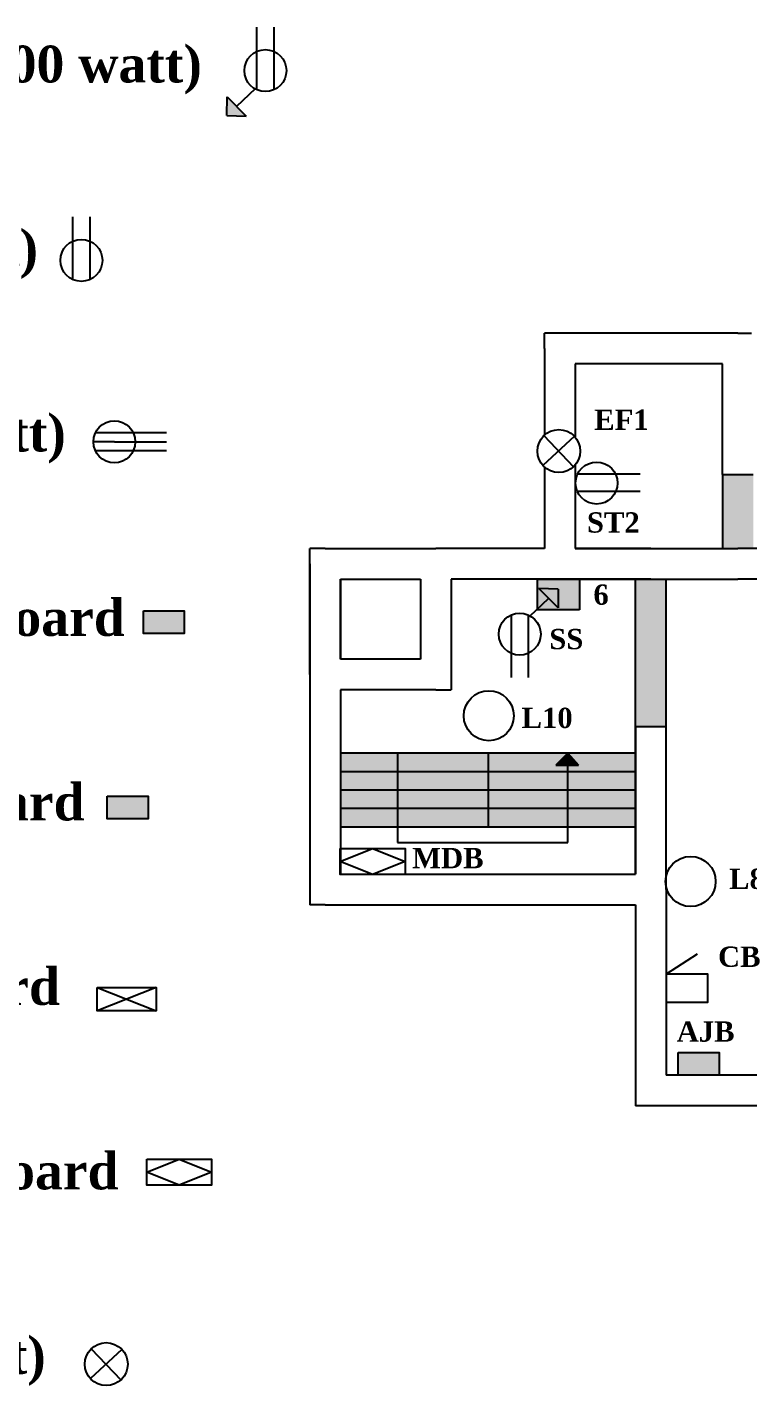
# Model space of a CAD drawing. Header units: inches. Extents: x 2486 to 5464, y -1217 to 422.
# Drawn here: x 4761.6 to 4996.6, y -150 to 292 of the extents above; entities that cross this region are included whole.
import ezdxf

# ---------------------------------------------------------------- set-up
doc = ezdxf.new("R2010")
doc.units = ezdxf.units.IN
doc.header["$MEASUREMENT"] = 0

msp = doc.modelspace()

# ---------------------------------------------------------------- hatches: boundary and pattern name
h = msp.add_hatch(color=256)
h.set_gradient(color2=(0, 0, 0), one_color=1)
h.paths.add_polyline_path([(4826.67, 269.36), (4826.62, 263.3), (4832.93, 263.1)])
h = msp.add_hatch(color=256)
h.set_gradient(color2=(105, 105, 105), one_color=1, tint=0.41, name='CYLINDER')
h.paths.add_polyline_path([(4987.97, 122.48), (4992.97, 122.48), (4997.97, 122.48), (4997.97, 146.48), (4987.97, 146.48)])
h = msp.add_hatch(color=256)
h.set_gradient(color1=(91, 89, 95), color2=(56, 54, 58), one_color=1, tint=0.22, name='CYLINDER')
h.paths.add_polyline_path([(4941.4, 112.43), (4927.71, 112.43), (4927.71, 102.52), (4941.4, 102.52)])
h = msp.add_hatch(color=256)
h.set_gradient(color1=(189, 189, 189), one_color=1, tint=1, name='CYLINDER')
h.paths.add_polyline_path([(4941.4, 112.43), (4927.71, 112.43), (4927.71, 102.52), (4941.4, 102.52)])
h = msp.add_hatch(color=256)
h.set_gradient(color1=(189, 189, 189), color2=(207, 207, 207), one_color=1, tint=0.81, name='CYLINDER')
h.paths.add_polyline_path([(4941.4, 102.52), (4941.4, 112.43), (4927.71, 112.43), (4927.71, 102.52)])
h = msp.add_hatch(color=256)
h.set_gradient(color1=(161, 161, 161), color2=(105, 105, 105), one_color=1, tint=0.41, name='CYLINDER')
h.paths.add_polyline_path([(4941.4, 112.43), (4927.71, 112.43), (4927.71, 102.52), (4941.4, 102.52)])
h = msp.add_hatch(color=256)
h.set_gradient(color1=(161, 161, 161), color2=(158, 158, 158), one_color=1, tint=0.62, name='CYLINDER')
h.paths.add_polyline_path([(4927.71, 112.43), (4927.71, 102.52), (4941.4, 102.52), (4941.4, 112.43)])
h = msp.add_hatch(color=256)
h.set_gradient(color2=(105, 105, 105), one_color=1, tint=0.41, name='CYLINDER')
h.paths.add_polyline_path([(4959.65, 64.48), (4969.65, 64.48), (4969.65, 112.48), (4959.65, 112.48)])
h = msp.add_hatch(color=256)
h.set_gradient(color2=(0, 0, 0), one_color=1)
h.paths.add_polyline_path([(4934.42, 103.13), (4934.47, 109.18), (4928.15, 109.39)])
h = msp.add_hatch(color=256)
h.set_gradient(color1=(153, 153, 0), color2=(143, 143, 0), one_color=1, tint=0.28)
h.paths.add_polyline_path([(4799.42, 94.82), (4812.75, 94.82), (4812.75, 102.18), (4799.42, 102.18)])
h = msp.add_hatch(color=256)
h.set_gradient(color1=(153, 153, 0), color2=(143, 143, 0), one_color=1, tint=0.28)
h.paths.add_polyline_path([(4799.42, 94.82), (4812.75, 94.82), (4812.75, 102.18), (4799.42, 102.18)])
h = msp.add_hatch(color=256)
h.set_gradient(color1=(137, 29, 226), color2=(217, 183, 246), one_color=1, tint=0.84, name='CYLINDER')
h.paths.add_polyline_path([(4882.15, 49.81), (4882.15, 55.81), (4863.65, 55.81), (4863.65, 49.81)])
h.paths.add_polyline_path([(4911.65, 49.81), (4911.65, 55.81), (4882.15, 55.81), (4882.15, 49.81)])
h.paths.add_polyline_path([(4937.58, 49.81), (4937.58, 51.9), (4933.71, 51.9), (4937.58, 55.81), (4911.65, 55.81), (4911.65, 49.81)])
h.paths.add_polyline_path([(4959.65, 49.81), (4959.65, 55.81), (4937.58, 55.81), (4941.08, 51.9), (4937.58, 51.9), (4937.58, 49.81)])
h = msp.add_hatch(color=256)
h.set_gradient(color2=(0, 0, 0), one_color=1)
h.paths.add_polyline_path([(4937.58, 51.9), (4937.58, 55.81), (4933.71, 51.9)])
h = msp.add_hatch(color=256)
h.set_gradient(color2=(0, 0, 0), one_color=1)
h.paths.add_polyline_path([(4937.58, 51.9), (4941.08, 51.9), (4937.58, 55.81)])
h = msp.add_hatch(color=256)
h.set_gradient(color1=(137, 29, 226), color2=(217, 183, 246), one_color=1, tint=0.84, name='CYLINDER')
h.paths.add_polyline_path([(4911.65, 43.81), (4911.65, 49.81), (4882.15, 49.81), (4882.15, 43.81)])
h.paths.add_polyline_path([(4882.15, 43.81), (4882.15, 49.81), (4863.65, 49.81), (4863.65, 43.81)])
h.paths.add_polyline_path([(4937.58, 43.81), (4937.58, 49.81), (4911.65, 49.81), (4911.65, 43.81)])
h.paths.add_polyline_path([(4959.65, 43.81), (4959.65, 49.81), (4937.58, 49.81), (4937.58, 43.81)])
h = msp.add_hatch(color=256)
h.set_gradient(color1=(153, 153, 0), color2=(143, 143, 0), one_color=1, tint=0.28)
h.paths.add_polyline_path([(4787.61, 34.49), (4800.94, 34.49), (4800.94, 41.85), (4787.61, 41.85)])
h = msp.add_hatch(color=256)
h.set_gradient(color1=(28, 233, 229), color2=(46, 234, 231), one_color=1, tint=0.55)
h.paths.add_polyline_path([(4787.61, 41.85), (4787.61, 34.49), (4800.94, 34.49), (4800.94, 41.85)])
h = msp.add_hatch(color=256)
h.set_gradient(color1=(137, 29, 226), color2=(217, 183, 246), one_color=1, tint=0.84, name='CYLINDER')
h.paths.add_polyline_path([(4863.65, 43.81), (4863.65, 37.81), (4882.15, 37.81), (4882.15, 43.81)])
h.paths.add_polyline_path([(4882.15, 43.81), (4882.15, 37.81), (4911.65, 37.81), (4911.65, 43.81)])
h.paths.add_polyline_path([(4911.65, 43.81), (4911.65, 37.81), (4937.58, 37.81), (4937.58, 43.81)])
h.paths.add_polyline_path([(4959.65, 37.81), (4959.65, 43.81), (4937.58, 43.81), (4937.58, 37.81)])
h = msp.add_hatch(color=256)
h.set_gradient(color1=(137, 29, 226), color2=(217, 183, 246), one_color=1, tint=0.84, name='CYLINDER')
h.paths.add_polyline_path([(4863.65, 37.81), (4863.65, 31.81), (4882.15, 31.81), (4882.15, 37.81)])
h.paths.add_polyline_path([(4882.15, 37.81), (4882.15, 31.81), (4911.65, 31.81), (4911.65, 37.81)])
h.paths.add_polyline_path([(4911.65, 37.81), (4911.65, 31.81), (4937.58, 31.81), (4937.58, 37.81)])
h.paths.add_polyline_path([(4959.65, 31.81), (4959.65, 37.81), (4937.58, 37.81), (4937.58, 31.81)])
h = msp.add_hatch(color=256)
h.set_gradient(color1=(153, 153, 0), color2=(143, 143, 0), one_color=1, tint=0.28)
h.paths.add_polyline_path([(4973.57, -48.92), (4986.9, -48.92), (4986.9, -41.56), (4973.57, -41.56)])
h = msp.add_hatch(color=256)
h.set_gradient(color1=(28, 233, 229), color2=(46, 234, 231), one_color=1, tint=0.55)
h.paths.add_polyline_path([(4973.57, -41.56), (4973.57, -48.92), (4986.9, -48.92), (4986.9, -41.56)])

# ---------------------------------------------------------------- linework, layer by layer
for p, q in [((4836.3, 292.03), (4836.3, 271.68)), ((4841.85, 292.03), (4841.85, 271.62)), ((4835.76, 271.95), (4829.76, 266.27)), ((4826.62, 263.3), (4826.67, 269.36)), ((4826.67, 269.36), (4832.93, 263.1)), ((4826.62, 263.3), (4832.93, 263.1)), ((4776.39, 230.3), (4776.39, 209.94)), ((4781.94, 230.3), (4781.94, 209.89)), ((4934.97, 192.48), (4929.97, 192.48)), ((4929.97, 187.48), (4929.97, 192.48)), ((4992.97, 192.48), (4934.97, 192.48)), ((4992.97, 192.48), (4997.47, 192.48)), ((4929.97, 187.48), (4929.97, 159.27)), ((4987.97, 182.48), (4939.97, 182.48)), ((4939.97, 182.48), (4939.97, 158.71)), ((4987.97, 146.48), (4987.97, 182.48)), ((4783.81, 160.12), (4806.98, 160.12)), ((4929.83, 159.15), (4939.5, 149.05)), ((4789.96, 157.14), (4783.12, 157.14)), ((4789.96, 157.14), (4806.98, 157.14)), ((4939.75, 158.94), (4929.52, 149.43)), ((4783.75, 154.29), (4806.98, 154.29)), ((4929.97, 148.98), (4929.97, 122.48)), ((4939.97, 149.55), (4939.97, 122.48)), ((4961.12, 146.58), (4940.77, 146.58)), ((4987.97, 146.48), (4997.97, 146.48)), ((4987.97, 146.48), (4987.97, 122.48)), ((4961.12, 141.03), (4940.71, 141.03)), ((4853.65, 117.48), (4853.65, 122.48)), ((4858.65, 122.48), (4853.65, 122.48)), ((4858.65, 122.48), (4894.65, 122.48)), ((4929.97, 122.48), (4894.65, 122.48)), ((4939.97, 122.48), (4992.97, 122.48)), ((4964.65, 122.48), (4939.97, 122.48)), ((5057.97, 122.48), (4992.97, 122.48)), ((4853.65, 117.48), (4853.65, 11.48)), ((4853.65, 81.48), (4853.65, 117.48)), ((4863.65, 112.48), (4863.65, 86.48)), ((4863.65, 86.48), (4863.65, 112.48)), ((4863.65, 112.48), (4889.65, 112.48)), ((4889.65, 112.48), (4889.65, 86.48)), ((4964.65, 112.48), (4899.65, 112.48)), ((4899.65, 112.48), (4899.65, 81.48)), ((4934.97, 112.48), (4992.97, 112.48)), ((4941.4, 112.43), (4941.4, 102.52)), ((4959.65, 64.48), (4959.65, 112.48)), ((4969.65, 64.48), (4969.65, 112.48)), ((5057.97, 112.48), (4992.97, 112.48)), ((4925.32, 100.53), (4931.33, 106.21)), ((4934.42, 103.13), (4928.15, 109.39)), ((4934.47, 109.18), (4928.15, 109.39)), ((4934.47, 109.18), (4934.42, 103.13)), ((4919.24, 80.45), (4919.24, 100.86)), ((4924.79, 80.45), (4924.79, 100.81)), ((4889.65, 86.48), (4863.65, 86.48)), ((4899.65, 81.48), (4899.65, 76.48)), ((4863.65, 76.48), (4863.65, 16.48)), ((4894.65, 76.48), (4863.65, 76.48)), ((4894.65, 76.48), (4899.65, 76.48)), ((4959.65, 64.48), (4959.65, 16.48)), ((4959.65, 64.48), (4959.65, 16.48)), ((4959.65, 16.48), (4959.65, 64.48)), ((4959.65, 64.48), (4969.65, 64.48)), ((4969.65, 11.48), (4969.65, 64.48)), ((4959.65, 55.81), (4863.65, 55.81)), ((4882.15, 55.81), (4882.15, 26.83)), ((4911.65, 55.81), (4911.65, 31.81)), ((4937.58, 55.81), (4933.71, 51.9)), ((4937.58, 26.83), (4937.58, 55.81)), ((4937.58, 55.81), (4941.08, 51.9)), ((4959.65, 49.81), (4863.65, 49.81)), ((4933.71, 51.9), (4941.08, 51.9)), ((4959.65, 43.81), (4863.65, 43.81)), ((4959.65, 37.81), (4863.65, 37.81)), ((4959.65, 31.81), (4863.65, 31.81)), ((4882.15, 26.83), (4937.58, 26.83)), ((4863.47, 20.58), (4874.04, 24.81)), ((4874.04, 24.81), (4884.62, 20.58)), ((4874.04, 16.36), (4863.47, 20.58)), ((4884.62, 20.58), (4874.04, 16.36)), ((4863.65, 16.48), (4959.65, 16.48)), ((4853.65, 11.48), (4853.65, 6.48)), ((4969.65, 11.42), (4969.65, -48.87)), ((4858.65, 6.48), (4853.65, 6.48)), ((4858.65, 6.48), (4959.65, 6.48)), ((4959.65, 6.48), (4959.65, -53.87)), ((4969.77, -15.89), (4979.81, -9.38)), ((4784.4, -20.34), (4803.58, -28)), ((4803.58, -20.34), (4784.4, -28)), ((5055.43, -48.87), (4969.65, -48.87)), ((4959.65, -53.87), (4959.65, -58.87)), ((4964.65, -58.87), (4959.65, -58.87)), ((5050.43, -58.87), (4964.65, -58.87)), ((4800.51, -80.48), (4811.08, -76.26)), ((4811.08, -76.26), (4821.65, -80.48)), ((4811.08, -84.71), (4800.51, -80.48)), ((4821.65, -80.48), (4811.08, -84.71)), ((4792.38, -138.09), (4782.15, -147.6)), ((4782.46, -137.88), (4792.12, -147.97))]:
    msp.add_line(p, q)
at = {"color": 1}
msp.add_line((4969.65, 11.42), (4969.65, -48.87), dxfattribs=at)
msp.add_lwpolyline([(4941.4, 102.52), (4927.71, 102.52), (4927.71, 112.43), (4941.4, 112.43)])
for points in [[(4799.42, 102.18), (4812.75, 102.18), (4812.75, 94.82), (4799.42, 94.82)], [(4799.42, 102.18), (4812.75, 102.18), (4812.75, 94.82), (4799.42, 94.82)], [(4787.61, 41.85), (4800.94, 41.85), (4800.94, 34.49), (4787.61, 34.49)], [(4863.47, 24.81), (4884.62, 24.81), (4884.62, 16.36), (4863.47, 16.36)], [(4969.77, -15.89), (4983.07, -15.89), (4983.07, -25.29), (4969.77, -25.29)], [(4784.4, -20.34), (4803.58, -20.34), (4803.58, -28), (4784.4, -28)], [(4973.57, -41.56), (4986.9, -41.56), (4986.9, -48.92), (4973.57, -48.92)], [(4800.51, -76.26), (4821.65, -76.26), (4821.65, -84.71), (4800.51, -84.71)]]:
    msp.add_lwpolyline(points, close=True)
for centre, radius in [((4839.14, 277.89), 6.83), ((4779.23, 216.16), 6.83), ((4789.96, 157.14), 6.83), ((4934.69, 154.13), 6.99), ((4946.98, 143.74), 6.83), ((4921.95, 94.59), 6.83), ((4911.88, 68.03), 8.15), ((4977.6, 14.12), 8.15), ((4787.32, -142.9), 6.99)]:
    msp.add_circle(centre, radius)

# ---------------------------------------------------------------- texts
at = {"insert": (4544.6, 286.03), "char_height": 12, "attachment_point": 1}
msp.add_mtext('{\\fTimes New Roman|b1|i0|c0|p18;SS - Switch board socket (200 watt)^J^J^JST2 - 2 pin socket (200 watt)^J^J^JST3 - 3 pin socket (1000 watt)^J^J^JTJB - Telephone junction board^J^J^JAJB - Antenna junction board^J^J^JSDB - Sub distribution board^J^J^JMDB - Main dictribution board^J\\P^JEF - Exhausted fan (90 watt)}', dxfattribs=at)
at = {"color": 1, "char_height": 6.6, "attachment_point": 1}
for s, insert in [('{\\fTimes New Roman|b1|i0|c0|p18;\\C256;EF1}', (4946.21, 167.62)), ('{\\fTimes New Roman|b1|i0|c0|p18;\\C256;ST2}', (4943.84, 134.21)), ('{\\fTimes New Roman|b1|i0|c0|p18;\\C256;SS}', (4931.58, 96.28)), ('{\\fTimes New Roman|b1|i0|c0|p18;\\C256;L10}', (4922.57, 70.63)), ('{\\fTimes New Roman|b1|i0|c0|p18;\\C256;MDB}', (4886.92, 25.03)), ('{\\fTimes New Roman|b1|i0|c0|p18;\\C256;L8}', (4990.13, 18.28)), ('{\\fTimes New Roman|b1|i0|c0|p18;\\C256;CB}', (4986.53, -7.05)), ('{\\fTimes New Roman|b1|i0|c0|p18;\\C256;AJB}', (4973.06, -31.39))]:
    msp.add_mtext(s, dxfattribs=dict(at, insert=insert))
at = {"color": 6, "insert": (4945.95, 110.74), "char_height": 6.6, "attachment_point": 1}
msp.add_mtext('{\\fTimes New Roman|b1|i0|c0|p18;6}', dxfattribs=at)

doc.saveas('drawing.dxf')
